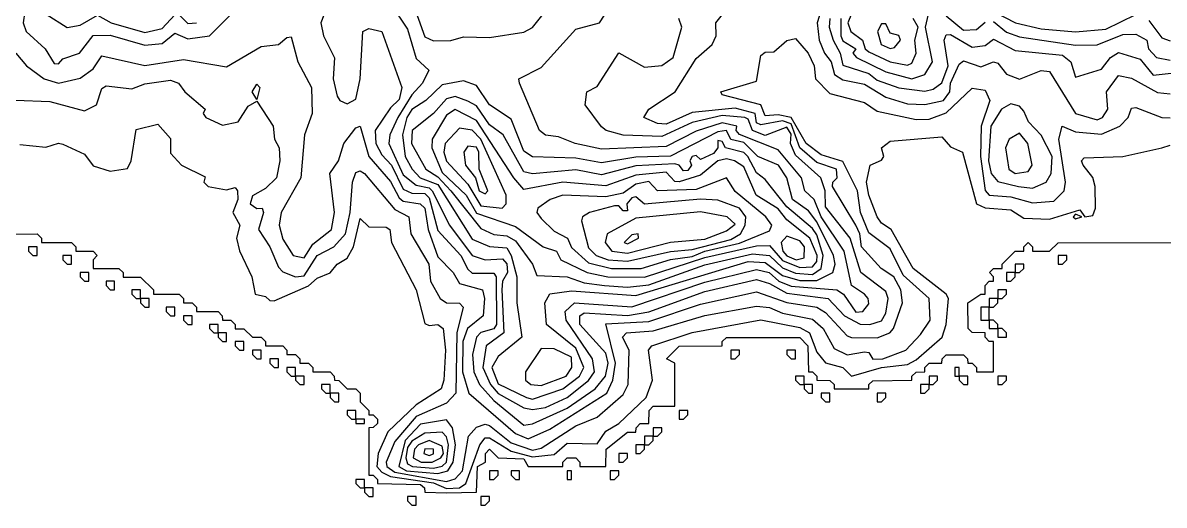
# Model space of a CAD drawing. Header units: metres. Extents: x 310028 to 360472, y 4137098 to 4159193.
# Drawn here: x 338508 to 342481, y 4154588 to 4156268 of the extents above; entities that cross this region are included whole.
import ezdxf

# ---------------------------------------------------------------- set-up
doc = ezdxf.new("R2010")
doc.units = ezdxf.units.M
for name, color, linetype in [('COAST', 5, 'Continuous'), ('CONTOUR', 254, 'Continuous'), ('CONTOUR_INDEX', 33, 'Continuous')]:
    doc.layers.add(name, color=color, linetype=linetype)

msp = doc.modelspace()

# ---------------------------------------------------------------- linework, layer by layer
at = {"layer": 'COAST'}
for points in [[(338452.5, 4155532.1), (338557.5, 4155532.2), (338572.4, 4155517.5), (338572.5, 4155502.5), (338677.5, 4155502.4), (338692.4, 4155487.5), (338692.5, 4155472.5), (338752.5, 4155472), (338767.2, 4155457.5), (338752.4, 4155442.5), (338752.5, 4155412.5), (338842.5, 4155412.1), (338857.3, 4155397.5), (338857.5, 4155382.4), (338917.5, 4155382.1), (338962.4, 4155337.5), (338962.5, 4155322.5), (339052.5, 4155322.1), (339067.2, 4155307.5), (339067.5, 4155292.4), (339097.5, 4155292.4), (339112.4, 4155277.5), (339112.5, 4155262.5), (339187.5, 4155262.1), (339202.3, 4155247.5), (339202.5, 4155232.5), (339232.5, 4155231.9), (339247, 4155217.5), (339247.5, 4155202.4), (339277.5, 4155202.2), (339307.5, 4155172.4), (339337.5, 4155172.3), (339352.3, 4155157.5), (339352.5, 4155142.5), (339412.5, 4155142.2), (339427.3, 4155127.5), (339427.5, 4155112.4), (339457.5, 4155112.4), (339472.3, 4155097.5), (339472.5, 4155082.5), (339502.5, 4155082.1), (339517.3, 4155067.5), (339517.5, 4155052.5), (339577.5, 4155052.4), (339592.3, 4155037.5), (339592.5, 4155022.5), (339607.5, 4155022.3), (339637.5, 4154992.4), (339667.5, 4154992.4), (339682.3, 4154977.5), (339682.4, 4154947.5), (339712.2, 4154917.5), (339712.4, 4154902.5), (339727.5, 4154902.2), (339742.4, 4154887.5), (339742.4, 4154872.5), (339727.5, 4154857.6), (339712.5, 4154857.5), (339712.4, 4154692.5), (339727.5, 4154691.8), (339742.3, 4154677.5), (339742.5, 4154662.5), (339892.5, 4154659.1), (339906.4, 4154647.5), (339907.5, 4154632.3), (339982.5, 4154630.2), (340087.6, 4154632.5), (340090.5, 4154722.5), (340118.1, 4154737.5), (340118.7, 4154767.5), (340132.5, 4154782.1), (340162.5, 4154752.1), (340252.5, 4154749.3), (340267.5, 4154722.1), (340387.5, 4154722.5), (340387.8, 4154737.5), (340402.5, 4154752.4), (340432.5, 4154752), (340447.2, 4154737.5), (340447.5, 4154722.4), (340537.5, 4154722.5), (340538.9, 4154782.5), (340612.5, 4154841.6), (340642.5, 4154842.4), (340642.9, 4154857.5), (340657.5, 4154871.8), (340687.5, 4154872.5), (340688.2, 4154917.5), (340702.5, 4154932.2), (340777.5, 4154932.5), (340777.8, 4155082.5), (340748.3, 4155097.5), (340792.5, 4155141.4), (340942.5, 4155142.5), (340942.7, 4155157.5), (340957.5, 4155171.3), (341212.5, 4155171.1), (341240.4, 4155142.5), (341242.5, 4155052.5), (341257.5, 4155052.4), (341272.4, 4155037.5), (341272.5, 4155022.5), (341317.5, 4155022.2), (341332.1, 4155007.5), (341332.5, 4154992.4), (341452.5, 4154992.5), (341452.7, 4155007.5), (341467.5, 4155021), (341602.5, 4155022.5), (341602.7, 4155037.5), (341617.5, 4155051.3), (341647.5, 4155052.5), (341647.8, 4155067.5), (341662.5, 4155082.1), (341707.5, 4155082.4), (341707.8, 4155097.5), (341722.5, 4155111.4), (341782.5, 4155111.6), (341796.8, 4155097.5), (341797.5, 4155082.4), (341812.5, 4155082), (341827.3, 4155067.5), (341827.5, 4155052.5), (341887.5, 4155052.5), (341887.6, 4155157.5), (341872.5, 4155157.9), (341857.7, 4155172.5), (341857.5, 4155187.5), (341812.5, 4155188.5), (341798.5, 4155202.5), (341798.1, 4155292.5), (341842.5, 4155322.4), (341857.5, 4155322.5), (341857.7, 4155352.5), (341872.5, 4155367.4), (341887.5, 4155367.5), (341887.5, 4155382.5), (341872.6, 4155397.5), (341887.5, 4155412.3), (341917.5, 4155412.5), (341917.6, 4155427.5), (341947.6, 4155457.5), (341962.5, 4155472.3), (341992.5, 4155472.4), (341993.1, 4155487.5), (342007.5, 4155502.1), (342022.4, 4155487.5), (342022.5, 4155472.5), (342052.5, 4155472.1), (342082.5, 4155472.3), (342112.5, 4155501.8), (342517.5, 4155502.4)], [(338527.5, 4155472.5), (338542.5, 4155457.5), (338557.5, 4155457.5), (338557.5, 4155487.5), (338527.5, 4155487.5), (338527.5, 4155472.5)], [(338647.5, 4155442.5), (338662.5, 4155427.5), (338677.5, 4155427.5), (338677.5, 4155457.5), (338647.5, 4155457.5), (338647.5, 4155442.5)], [(342112.5, 4155442.5), (342112.5, 4155427.5), (342127.5, 4155427.5), (342142.5, 4155442.5), (342142.5, 4155457.5), (342112.5, 4155457.5), (342112.5, 4155442.5)], [(338707.5, 4155382.5), (338722.5, 4155367.5), (338737.5, 4155367.5), (338737.5, 4155397.5), (338707.5, 4155397.5), (338707.5, 4155382.5)], [(341932.5, 4155382.5), (341932.5, 4155367.5), (341947.5, 4155367.5), (341962.5, 4155382.5), (341962.5, 4155397.5), (341932.5, 4155397.5), (341932.5, 4155382.5)], [(341962.5, 4155412.5), (341962.5, 4155397.5), (341977.5, 4155397.5), (341992.5, 4155412.5), (341992.5, 4155427.5), (341962.5, 4155427.5), (341962.5, 4155412.5)], [(338797.5, 4155352.5), (338812.5, 4155337.5), (338827.5, 4155337.5), (338827.5, 4155367.5), (338797.5, 4155367.5), (338797.5, 4155352.5)], [(338887.5, 4155322.5), (338902.5, 4155307.5), (338917.5, 4155307.5), (338917.5, 4155337.5), (338887.5, 4155337.5), (338887.5, 4155322.5)], [(341902.5, 4155322.5), (341902.5, 4155307.5), (341917.5, 4155307.5), (341932.5, 4155322.5), (341932.5, 4155337.5), (341902.5, 4155337.5), (341902.5, 4155322.5)], [(338917.5, 4155292.5), (338932.5, 4155277.5), (338947.5, 4155277.5), (338947.5, 4155307.5), (338917.5, 4155307.5), (338917.5, 4155292.5)], [(339007.5, 4155262.5), (339022.5, 4155247.5), (339037.5, 4155247.5), (339037.5, 4155277.5), (339007.5, 4155277.5), (339007.5, 4155262.5)], [(341842.5, 4155232.5), (341872.5, 4155232.5), (341872.5, 4155277.5), (341842.5, 4155277.5), (341842.5, 4155232.5)], [(341872.5, 4155292.5), (341872.5, 4155277.5), (341887.5, 4155277.5), (341902.5, 4155292.5), (341902.5, 4155307.5), (341872.5, 4155307.5), (341872.5, 4155292.5)], [(339067.5, 4155232.5), (339082.5, 4155217.5), (339097.5, 4155217.5), (339097.5, 4155247.5), (339067.5, 4155247.5), (339067.5, 4155232.5)], [(339157.5, 4155202.5), (339172.5, 4155187.5), (339187.5, 4155187.5), (339187.5, 4155217.5), (339157.5, 4155217.5), (339157.5, 4155202.5)], [(341872.5, 4155202.5), (341902.5, 4155202.5), (341902.5, 4155217.5), (341887.5, 4155232.5), (341872.5, 4155232.5), (341872.5, 4155202.5)], [(341902.5, 4155172.5), (341932.5, 4155172.5), (341932.5, 4155187.5), (341917.5, 4155202.5), (341902.5, 4155202.5), (341902.5, 4155172.5)], [(339187.5, 4155172.5), (339202.5, 4155157.5), (339217.5, 4155157.5), (339217.5, 4155187.5), (339187.5, 4155187.5), (339187.5, 4155172.5)], [(339247.5, 4155142.5), (339262.5, 4155127.5), (339277.5, 4155127.5), (339277.5, 4155157.5), (339247.5, 4155157.5), (339247.5, 4155142.5)], [(339307.5, 4155112.5), (339322.5, 4155097.5), (339337.5, 4155097.5), (339337.5, 4155127.5), (339307.5, 4155127.5), (339307.5, 4155112.5)], [(340972.5, 4155112.5), (340972.5, 4155097.5), (340987.5, 4155097.5), (341002.5, 4155112.5), (341002.5, 4155127.5), (340972.5, 4155127.5), (340972.5, 4155112.5)], [(341167.5, 4155112.5), (341182.5, 4155097.5), (341197.5, 4155097.5), (341197.5, 4155127.5), (341167.5, 4155127.5), (341167.5, 4155112.5)], [(339367.5, 4155082.5), (339382.5, 4155067.5), (339397.5, 4155067.5), (339397.5, 4155097.5), (339367.5, 4155097.5), (339367.5, 4155082.5)], [(339427.5, 4155052.5), (339442.5, 4155037.5), (339457.5, 4155037.5), (339457.5, 4155067.5), (339427.5, 4155067.5), (339427.5, 4155052.5)], [(339457.5, 4155022.5), (339472.5, 4155007.5), (339487.5, 4155007.5), (339487.5, 4155037.5), (339457.5, 4155037.5), (339457.5, 4155022.5)], [(341197.5, 4155022.5), (341212.5, 4155007.5), (341227.5, 4155007.5), (341227.5, 4155037.5), (341197.5, 4155037.5), (341197.5, 4155022.5)], [(341662.5, 4155022.5), (341662.5, 4155007.5), (341677.5, 4155007.5), (341692.5, 4155022.5), (341692.5, 4155037.5), (341662.5, 4155037.5), (341662.5, 4155022.5)], [(341752.5, 4155052.5), (341752.5, 4155037.5), (341767.5, 4155037.5), (341767.5, 4155067.5), (341752.5, 4155067.5), (341752.5, 4155052.5)], [(341767.5, 4155022.5), (341782.5, 4155007.5), (341797.5, 4155007.5), (341797.5, 4155037.5), (341767.5, 4155037.5), (341767.5, 4155022.5)], [(341902.5, 4155022.5), (341902.5, 4155007.5), (341917.5, 4155007.5), (341932.5, 4155022.5), (341932.5, 4155037.5), (341902.5, 4155037.5), (341902.5, 4155022.5)], [(339547.5, 4154992.5), (339562.5, 4154977.5), (339577.5, 4154977.5), (339577.5, 4155007.5), (339547.5, 4155007.5), (339547.5, 4154992.5)], [(341227.5, 4154992.5), (341242.5, 4154977.5), (341257.5, 4154977.5), (341257.5, 4155007.5), (341227.5, 4155007.5), (341227.5, 4154992.5)], [(341632.5, 4154992.5), (341632.5, 4154977.5), (341647.5, 4154977.5), (341662.5, 4154992.5), (341662.5, 4155007.5), (341632.5, 4155007.5), (341632.5, 4154992.5)], [(339577.5, 4154962.5), (339592.5, 4154947.5), (339607.5, 4154947.5), (339607.5, 4154977.5), (339577.5, 4154977.5), (339577.5, 4154962.5)], [(341287.5, 4154962.5), (341302.5, 4154947.5), (341317.5, 4154947.5), (341317.5, 4154977.5), (341287.5, 4154977.5), (341287.5, 4154962.5)], [(341482.5, 4154962.5), (341482.5, 4154947.5), (341497.5, 4154947.5), (341512.5, 4154962.5), (341512.5, 4154977.5), (341482.5, 4154977.5), (341482.5, 4154962.5)], [(339637.5, 4154902.5), (339652.5, 4154887.5), (339667.5, 4154887.5), (339667.5, 4154917.5), (339637.5, 4154917.5), (339637.5, 4154902.5)], [(340792.5, 4154902.5), (340792.5, 4154887.5), (340807.5, 4154887.5), (340822.5, 4154902.5), (340822.5, 4154917.5), (340792.5, 4154917.5), (340792.5, 4154902.5)], [(339667.5, 4154872.5), (339697.5, 4154872.5), (339697.5, 4154887.5), (339667.5, 4154887.5), (339667.5, 4154872.5)], [(340702.5, 4154842.5), (340702.5, 4154827.5), (340717.5, 4154827.5), (340732.5, 4154842.5), (340732.5, 4154857.5), (340702.5, 4154857.5), (340702.5, 4154842.5)], [(340672.5, 4154812.5), (340672.5, 4154797.5), (340687.5, 4154797.5), (340702.5, 4154812.5), (340702.5, 4154827.5), (340672.5, 4154827.5), (340672.5, 4154812.5)], [(340582.5, 4154752.5), (340582.5, 4154737.5), (340597.5, 4154737.5), (340612.5, 4154752.5), (340612.5, 4154767.5), (340582.5, 4154767.5), (340582.5, 4154752.5)], [(340642.5, 4154782.5), (340642.5, 4154767.5), (340657.5, 4154767.5), (340672.5, 4154782.5), (340672.5, 4154797.5), (340642.5, 4154797.5), (340642.5, 4154782.5)], [(340132.5, 4154692.5), (340132.5, 4154677.5), (340147.5, 4154677.5), (340162.5, 4154692.5), (340162.5, 4154707.5), (340132.5, 4154707.5), (340132.5, 4154692.5)], [(340207.5, 4154692.5), (340222.5, 4154677.5), (340237.5, 4154677.5), (340237.5, 4154707.5), (340207.5, 4154707.5), (340207.5, 4154692.5)], [(340402.5, 4154692.5), (340402.5, 4154677.5), (340417.5, 4154677.5), (340417.5, 4154707.5), (340402.5, 4154707.5), (340402.5, 4154692.5)], [(340552.5, 4154692.5), (340552.5, 4154677.5), (340567.5, 4154677.5), (340582.5, 4154692.5), (340582.5, 4154707.5), (340552.5, 4154707.5), (340552.5, 4154692.5)], [(339667.5, 4154662.5), (339682.5, 4154647.5), (339697.5, 4154647.5), (339697.5, 4154677.5), (339667.5, 4154677.5), (339667.5, 4154662.5)], [(339697.5, 4154632.5), (339712.5, 4154617.5), (339727.5, 4154617.5), (339727.5, 4154647.5), (339697.5, 4154647.5), (339697.5, 4154632.5)], [(339847.5, 4154602.5), (339862.5, 4154587.5), (339877.5, 4154587.5), (339877.5, 4154617.5), (339847.5, 4154617.5), (339847.5, 4154602.5)], [(340102.5, 4154602.5), (340102.5, 4154587.5), (340117.5, 4154587.5), (340132.5, 4154602.5), (340132.5, 4154617.5), (340102.5, 4154617.5), (340102.5, 4154602.5)]]:
    msp.add_lwpolyline(points, dxfattribs=at)
at = {"layer": 'CONTOUR'}
for points, elevation in [([(338526.2, 4156387.5), (338509.2, 4156267.5), (338519.2, 4156237.5), (338586.2, 4156177.5), (338617.5, 4156126.3), (338632.5, 4156125.1), (338647.5, 4156142.3), (338704.7, 4156162.5), (338752.5, 4156223.2), (338812.5, 4156225.3), (338932.5, 4156189.9), (338992.5, 4156195.8), (339037.5, 4156231.8), (339082.5, 4156212), (339157.5, 4156223), (339232.5, 4156297)], 40), ([(339847.5, 4156388), (339907.5, 4156218.8), (339937.5, 4156205.5), (339997.5, 4156206.3), (340042.5, 4156219.4), (340132.5, 4156216.9), (340252.5, 4156235.1), (340282.5, 4156251.8), (340357.5, 4156345.4)], 60), ([(338483.8, 4156162.5), (338520.7, 4156117.5), (338582.3, 4156072.5), (338632.5, 4156057.4), (338707.5, 4156074.7), (338752.5, 4156107.5), (338782.5, 4156153.2), (338932.5, 4156118.9), (339067.5, 4156139.5), (339217.5, 4156114.3), (339337.5, 4156185.7), (339397.5, 4156192), (339427.5, 4156217.2), (339442.5, 4156218.6), (339465.8, 4156132.5), (339512.8, 4156042.5), (339515.5, 4155952.5), (339488.9, 4155877.5), (339475.8, 4155727.5), (339407.8, 4155607.5), (339400.2, 4155562.5), (339412.5, 4155513.7), (339448.7, 4155457.5), (339487.5, 4155448.7), (339517.5, 4155496.5), (339582.1, 4155547.5), (339593.2, 4155607.5), (339577.2, 4155742.5), (339606.4, 4155787.5), (339625.6, 4155847.5), (339667.5, 4155901.8), (339682.5, 4155907.6), (339712.6, 4155802.5), (339787.5, 4155715), (339817.5, 4155657.9), (339832.5, 4155646.2), (339890.8, 4155637.5), (339907.2, 4155622.5), (339918.5, 4155547.5), (339952.5, 4155452.1), (340006.3, 4155397.5), (340027.5, 4155359.6), (340107.8, 4155337.5), (340115, 4155307.5), (340109.9, 4155247.5), (340055.8, 4155202.5), (340039.8, 4155157.5), (340038.2, 4155052.5), (340060.9, 4154977.5), (340222.5, 4154836.8), (340267.5, 4154818.4), (340342.5, 4154852), (340541.4, 4154977.5), (340562.3, 4155022.5), (340570.8, 4155082.5), (340537.5, 4155218.7), (340687.5, 4155227.3), (340867.5, 4155288.1), (341062.5, 4155331.1), (341167.5, 4155293), (341272.5, 4155276.9), (341302.5, 4155259), (341377.5, 4155176.9), (341392.5, 4155171.2), (341482.5, 4155171), (341525.6, 4155187.5), (341538.8, 4155202.5), (341570.6, 4155292.5), (341564.6, 4155337.5), (341539.6, 4155382.5), (341495.8, 4155412.5), (341427.7, 4155487.5), (341421.9, 4155532.5), (341407.5, 4155562.5), (341326.4, 4155697.5), (341327.7, 4155712.5), (341343.1, 4155727.5), (341340.3, 4155757.5), (341272.5, 4155781.2), (341212.5, 4155832.1), (341182.5, 4155915.4), (341152.5, 4155926.1), (341077.5, 4155912.4), (341062.5, 4155919.2), (341057.7, 4155952.5), (340987.5, 4155970.9), (340837.5, 4155955.1), (340747.5, 4155914.5), (340717.5, 4155916.6), (340669.7, 4155937.5), (340686.9, 4155967.5), (340779.4, 4156027.5), (340852.5, 4156143.6), (340908, 4156192.5), (340921.2, 4156222.5), (340920.5, 4156267.5), (340957.5, 4156314.4)], 30), ([(339568.2, 4156327.5), (339545.2, 4156267.5), (339555, 4156222.5), (339592.5, 4156145.4), (339588.4, 4156072.5), (339601.9, 4156012.5), (339611.6, 4155997.5), (339637.5, 4155986), (339667.5, 4156002.4), (339682.7, 4156072.5), (339691.5, 4156237.5), (339712.5, 4156248.2), (339757.5, 4156237.8), (339826.9, 4156042.5), (339817.5, 4156000.5), (339787.5, 4155972.1), (339734.6, 4155892.5), (339736.3, 4155847.5), (339757.5, 4155807.7), (339791, 4155772.5), (339832.5, 4155688.7), (339862.5, 4155674.7), (339907.5, 4155672.8), (339922.5, 4155658.6), (339952.5, 4155544.6), (340033, 4155457.5), (340057.5, 4155409.2), (340072.5, 4155396.3), (340147.5, 4155395.3), (340155.2, 4155382.5), (340156.5, 4155217.5), (340147.5, 4155202.2), (340102.5, 4155189.5), (340086.8, 4155172.5), (340073.9, 4155112.5), (340078.5, 4155052.5), (340097.3, 4155007.5), (340147.5, 4154952.3), (340252.5, 4154866.1), (340282.5, 4154870.9), (340402.5, 4154925.1), (340500.3, 4154992.5), (340536.2, 4155037.5), (340546.1, 4155082.5), (340537.5, 4155117.4), (340446.7, 4155217.5), (340447.5, 4155246.6), (340462.5, 4155257.6), (340612.5, 4155248.4), (340687.5, 4155261.6), (340882.5, 4155331.6), (341062.5, 4155373.7), (341107.5, 4155360.3), (341167.5, 4155326), (341311.5, 4155307.5), (341368.6, 4155247.5), (341422.5, 4155218.5), (341456, 4155217.5), (341497.5, 4155229.9), (341512.5, 4155256.4), (341520, 4155307.5), (341512.5, 4155332.4), (341425.5, 4155397.5), (341388.1, 4155517.5), (341302.5, 4155626.7), (341300.5, 4155682.5), (341285.8, 4155727.5), (341197.5, 4155807), (341180.4, 4155847.5), (341182.5, 4155879.5), (341167.5, 4155904), (341092.5, 4155874.8), (341047.5, 4155892.4), (341032.5, 4155932.2), (341021.7, 4155937.5), (340942.5, 4155945.4), (340837.5, 4155920.7), (340732.5, 4155871.7), (340597.5, 4155876.4), (340538.3, 4155892.5), (340522.5, 4155905.2), (340466.1, 4155982.5), (340471.1, 4156027.5), (340507.5, 4156046.4), (340582.5, 4156162.9), (340672.5, 4156113.5), (340732.5, 4156118.7), (340772.1, 4156147.5), (340802.6, 4156252.5), (340791.7, 4156282.5)], 40), ([(341286.6, 4156312.5), (341273.1, 4156267.5), (341280.5, 4156207.5), (341298.3, 4156162.5), (341321.8, 4156132.5), (341333.2, 4156087.5), (341362.5, 4156069.2), (341437.5, 4156053.6), (341512.5, 4156009), (341587.5, 4155986.2), (341647.5, 4155983.6), (341712.9, 4155997.5), (341734.8, 4156027.5), (341737.6, 4156057.5), (341767.5, 4156123.7), (341782.5, 4156135.2), (341842.5, 4156114.1), (341887.5, 4156132.2), (341902.5, 4156127.7), (341932.5, 4156089.2), (341977.5, 4156071.4), (342052.5, 4156101.2), (342082.5, 4156097.7), (342172.1, 4155952.5), (342247.5, 4155929.7), (342266.9, 4155937.5), (342285.2, 4155967.5), (342280.2, 4156027.5), (342322.5, 4156084.7), (342367.5, 4156074.8), (342457.5, 4156024.8), (342502.5, 4156020.5)], 30), ([(341317.3, 4156282.5), (341315.3, 4156252.5), (341328.3, 4156207.5), (341352.7, 4156162.5), (341362.5, 4156120.5), (341452.5, 4156090.9), (341482.5, 4156067.9), (341557.5, 4156041.7), (341647.5, 4156029.7), (341677.5, 4156037.1), (341707.5, 4156058.4), (341728.7, 4156117.5), (341715, 4156207.5), (341722.5, 4156226.3), (341737.5, 4156226.6), (341812.5, 4156183.3), (341857.5, 4156188.6), (341887.5, 4156211.2), (341962.5, 4156171), (342127.5, 4156155.1), (342155.7, 4156132.5), (342172.5, 4156078.6), (342262.5, 4156106.1), (342294.6, 4156147.5), (342322.5, 4156165), (342397.5, 4156141.3), (342442.5, 4156085.1), (342547.5, 4156096.8)], 40), ([(341392.5, 4156299.3), (341380.3, 4156267.5), (341389.8, 4156237.5), (341431.2, 4156207.5), (341439.8, 4156177.5), (341452.5, 4156166.7), (341527.5, 4156131.9), (341587.5, 4156120.1), (341602.5, 4156126.8), (341617.9, 4156162.5), (341613.5, 4156207.5), (341624.7, 4156252.5), (341607.3, 4156282.5)], 60), ([(341887.5, 4156306.7), (341963.4, 4156267.5), (342052.5, 4156246.4), (342172.5, 4156236), (342277.5, 4156245.2), (342382.5, 4156297.2)], 60), ([(342427.5, 4156275.6), (342472.5, 4156215.3), (342502.5, 4156204.8)], 60), ([(341495.8, 4156192.5), (341527.5, 4156178.2), (341542.5, 4156181.8), (341563.6, 4156207.5), (341557.5, 4156223.7), (341527.5, 4156232), (341512.5, 4156264.5), (341497.5, 4156264.4), (341482.8, 4156237.5), (341495.8, 4156192.5)], 70), ([(338482.5, 4155997.9), (338602.5, 4155993.5), (338722.5, 4155961.5), (338764.3, 4155982.5), (338782.5, 4156039.4), (338797.5, 4156048.1), (338887.5, 4156038.2), (338932.5, 4156055.8), (339022.5, 4156067.6), (339049.5, 4156057.5), (339071.5, 4156027.5), (339142.8, 4155967.5), (339135.6, 4155952.5), (339144.5, 4155937.5), (339202.5, 4155911.2), (339257.2, 4155922.5), (339292.5, 4155977.7), (339322.5, 4155995.5), (339379, 4155907.5), (339383.8, 4155862.5), (339400.4, 4155832.5), (339402.8, 4155787.5), (339390.9, 4155727.5), (339352.5, 4155691.1), (339307.5, 4155665.6), (339299.7, 4155637.5), (339322.5, 4155620.8), (339341, 4155622.5), (339346.3, 4155607.5), (339328.8, 4155547.5), (339367.5, 4155488), (339397.5, 4155416.4), (339412.5, 4155400.9), (339457.5, 4155383.2), (339487.5, 4155386.2), (339532.5, 4155457.6), (339590.9, 4155487.5), (339630.8, 4155532.5), (339647.3, 4155607.5), (339655.4, 4155712.5), (339667.5, 4155746.7), (339682.5, 4155752), (339697.5, 4155742.5), (339802.5, 4155617.2), (339851.6, 4155592.5), (339859.2, 4155532.5), (339921.6, 4155427.5), (339926.8, 4155367.5), (339960.6, 4155307.5), (339982.5, 4155292.5), (340027.5, 4155291.6), (340041, 4155277.5), (340018.6, 4155187.5), (340015.8, 4154977.5), (339982.5, 4154942.8), (339877.5, 4154896.8), (339802.5, 4154809), (339773.3, 4154737.5), (339774.9, 4154722.5), (339802.5, 4154702.7), (339982.5, 4154670.6), (340012.5, 4154679.1), (340038.8, 4154707.5), (340059.8, 4154827.5), (340087.5, 4154859.6), (340117.5, 4154869.8), (340132.5, 4154865.5), (340207.5, 4154804.9), (340282.5, 4154778.9), (340312.5, 4154785.6), (340432.5, 4154864.1), (340507.5, 4154893.6), (340597.5, 4154973.1), (340615.8, 4155007.5), (340618.2, 4155127.5), (340595, 4155172.5), (340609.2, 4155187.5), (340702.5, 4155195.4), (340882.5, 4155248.1), (341062.5, 4155280.5), (341107.5, 4155276.4), (341152.5, 4155256.8), (341257.5, 4155235), (341294, 4155202.5), (341332.5, 4155133.2), (341377.5, 4155111.2), (341437.5, 4155121.2), (341452.5, 4155118.9), (341467.5, 4155096.4), (341501.8, 4155097.5), (341581.6, 4155127.5), (341632.5, 4155181.9), (341666.5, 4155232.5), (341662.6, 4155307.5), (341572.5, 4155388.5), (341527.5, 4155480.6), (341452.5, 4155535.9), (341423.8, 4155607.5), (341414.1, 4155682.5), (341362.5, 4155784.9), (341287.5, 4155807.4), (341235.1, 4155847.5), (341182.5, 4155937.5), (341137.5, 4155947.3), (341092.5, 4155944.1), (341077.5, 4155982.3), (340942.5, 4156017.3), (340937.5, 4156027.5), (341062.5, 4156064.6), (341077.5, 4156153.8), (341092.5, 4156165.5), (341122.5, 4156167), (341167.5, 4156206.6), (341197.5, 4156212.7), (341241.6, 4156162.5), (341262.6, 4156117.5), (341267, 4156072.5), (341317.5, 4156022), (341437.5, 4155990), (341482.5, 4155960.5), (341617.5, 4155931.1), (341662.5, 4155931.9), (341722.5, 4155954.3), (341812.5, 4156040.7), (341857.5, 4156033.5), (341874.7, 4155997.5), (341844, 4155907.5), (341841.7, 4155802.5), (341857.5, 4155684.2), (341872.5, 4155667), (341947.5, 4155661.3), (342022.5, 4155640.3), (342097.5, 4155646.4), (342133.6, 4155682.5), (342138.1, 4155712.5), (342114, 4155862.5), (342126.1, 4155907.5), (342172.5, 4155887.9), (342262.5, 4155879.5), (342326.6, 4155907.5), (342356.2, 4155937.5), (342367.5, 4155970.8), (342382.5, 4155972.6), (342472.5, 4155938.5), (342502.5, 4155936.3)], 20), ([(339322.5, 4156000.4), (339306.7, 4156027.5), (339322.5, 4156054), (339333, 4156042.5), (339322.5, 4156000.4)], 20), ([(340260.8, 4154962.5), (340282.5, 4154957.4), (340387.5, 4154992.5), (340445.6, 4155037.5), (340460.8, 4155067.5), (340432.5, 4155134), (340331.1, 4155217.5), (340324.7, 4155292.5), (340342.5, 4155323.9), (340417.5, 4155334.3), (340642.5, 4155317.4), (341032.5, 4155436.2), (341092.5, 4155433.1), (341152.5, 4155387.9), (341212.5, 4155369.7), (341272.5, 4155370.2), (341328, 4155397.5), (341335.4, 4155427.5), (341330.2, 4155457.5), (341272.5, 4155575.1), (341242.5, 4155613), (341186.8, 4155652.5), (341167.9, 4155727.5), (341138.3, 4155772.5), (341067, 4155802.5), (341017.5, 4155850.4), (340972.5, 4155861.1), (340957.5, 4155893.2), (340927.5, 4155887.9), (340762.5, 4155803.9), (340642.5, 4155799.5), (340522.5, 4155779.9), (340432.5, 4155795.9), (340282.5, 4155801), (340252.5, 4155820.8), (340207.5, 4155932.2), (340132.5, 4155982), (340087.5, 4156049.6), (340042.5, 4156065.7), (339967.5, 4156051.8), (339911.1, 4155997.5), (339862.5, 4155965.4), (339844.4, 4155937.5), (339829.7, 4155877.5), (339839.2, 4155802.5), (339863.2, 4155757.5), (339891.2, 4155727.5), (339952.5, 4155704.5), (340072.5, 4155513.9), (340132.5, 4155488.4), (340192.5, 4155483.8), (340208.5, 4155457.5), (340228.1, 4155382.5), (340227.5, 4155292.5), (340245.6, 4155172.5), (340162.5, 4155105.3), (340140.3, 4155067.5), (340162.5, 4155010.8), (340260.8, 4154962.5)], 60), ([(340532.6, 4155352.5), (340612.5, 4155347.4), (340687.5, 4155355.4), (340882.5, 4155425), (341047.5, 4155462.7), (341107.5, 4155457.1), (341152.5, 4155414.5), (341197.5, 4155395.9), (341257.5, 4155391.5), (341287.2, 4155412.5), (341294, 4155457.5), (341272.5, 4155529.6), (341257.5, 4155551.5), (341167.5, 4155626.8), (341092.5, 4155721.5), (341062.5, 4155745.2), (341032, 4155802.5), (341017.5, 4155815.8), (340954.4, 4155832.5), (340942.5, 4155854), (340927.5, 4155858.4), (340926.9, 4155832.5), (340912.5, 4155812.8), (340867.5, 4155791.6), (340852.5, 4155805.9), (340837.5, 4155802.3), (340830.2, 4155787.5), (340835.7, 4155772.5), (340822.5, 4155753.8), (340807.5, 4155752.8), (340793.3, 4155772.5), (340777.5, 4155776.2), (340642.5, 4155769.2), (340522.5, 4155738.5), (340432.5, 4155756.1), (340282.5, 4155742.1), (340252.5, 4155748.2), (340180.5, 4155877.5), (340132.5, 4155912.7), (340087.5, 4155979), (340057.5, 4155994.7), (340012.5, 4156010.6), (339982.5, 4156003), (339937.5, 4155952.3), (339863, 4155892.5), (339861.4, 4155847.5), (339911.4, 4155757.5), (339952.5, 4155731.3), (339997.9, 4155682.5), (340102.5, 4155551.3), (340147.5, 4155530), (340192.5, 4155526.2), (340222.5, 4155508.8), (340282.7, 4155427.5), (340297.5, 4155388.1), (340402.5, 4155382.6), (340462.5, 4155362.3), (340532.6, 4155352.5)], 70), ([(340545, 4155382.5), (340672.5, 4155382), (340882.5, 4155450.4), (341062.5, 4155490.9), (341107.5, 4155491.8), (341152.5, 4155440), (341212.5, 4155415.4), (341257.5, 4155417.5), (341272.5, 4155436.5), (341273.7, 4155457.5), (341247.5, 4155517.5), (341167.5, 4155581), (341137.5, 4155619.7), (341060.6, 4155667.5), (341017.5, 4155766.3), (340985.5, 4155787.5), (340957.5, 4155793.8), (340927.5, 4155787.5), (340867.5, 4155737), (340792.5, 4155714), (340777.5, 4155715.4), (340747.5, 4155747.9), (340642.5, 4155737.7), (340537.5, 4155700.2), (340387.5, 4155712.3), (340252.5, 4155686.9), (340216.8, 4155727.5), (340087.5, 4155927.1), (340012.5, 4155965.5), (339982.5, 4155946.6), (339932.7, 4155862.5), (339931.5, 4155832.5), (339967.5, 4155746.9), (340050.8, 4155667.5), (340087.5, 4155604.4), (340222.5, 4155557.8), (340319.4, 4155487.5), (340366, 4155472.5), (340381, 4155442.5), (340472.2, 4155397.5), (340545, 4155382.5)], 80), ([(341974.4, 4155697.5), (342022.5, 4155691.9), (342070.5, 4155712.5), (342088, 4155742.5), (342090.9, 4155802.5), (342052.5, 4155876.8), (342009.2, 4155922.5), (341992.5, 4155960.4), (341977.5, 4155977.6), (341947.5, 4155985.7), (341915.2, 4155967.5), (341878.1, 4155907.5), (341869.5, 4155787.5), (341879.4, 4155742.5), (341902.5, 4155714.9), (341974.4, 4155697.5)], 30), ([(338497.5, 4155844), (338587.5, 4155834.7), (338632.5, 4155849.1), (338647.5, 4155845.2), (338722.5, 4155809.8), (338752.5, 4155769.3), (338812.5, 4155751.6), (338872.5, 4155760.1), (338885.3, 4155787.5), (338902.5, 4155896.8), (338977.5, 4155914.5), (339022.5, 4155864.9), (339022.5, 4155813.9), (339060.1, 4155772.5), (339142.5, 4155730.8), (339138.5, 4155712.5), (339152.8, 4155697.5), (339217.5, 4155686.2), (339247.5, 4155694.2), (339255.8, 4155682.5), (339256.8, 4155652.5), (339238.6, 4155607.5), (339263.8, 4155562.5), (339251.8, 4155517.5), (339262.5, 4155473.8), (339304.7, 4155382.5), (339316.6, 4155322.5), (339352.5, 4155314.3), (339367.5, 4155300.7), (339382.5, 4155299.2), (339502.5, 4155351.8), (339532.5, 4155378.4), (339577.5, 4155397), (339602.5, 4155427.5), (339637.5, 4155447.5), (339659.1, 4155487.5), (339682.5, 4155586), (339712.5, 4155557.7), (339772.5, 4155556.3), (339785.4, 4155547.5), (339791.5, 4155502.5), (339876.8, 4155337.5), (339907.5, 4155220), (339922.5, 4155212.9), (339952.5, 4155216.8), (339971.1, 4155202.5), (339979.6, 4155127.5), (339974, 4155022.5), (339964.1, 4154992.5), (339877.5, 4154936.6), (339778.8, 4154842.5), (339744.5, 4154767.5), (339740.7, 4154722.5), (339757.5, 4154702.1), (339787.5, 4154687.4), (339937.5, 4154665.1), (339982.5, 4154645.7), (340027.5, 4154647.7), (340050.7, 4154662.5), (340098.8, 4154797.5), (340117.5, 4154821.6), (340132.5, 4154821.7), (340207.5, 4154775.2), (340282.5, 4154756), (340357.5, 4154764), (340402.5, 4154803.7), (340507.5, 4154801.5), (340537.5, 4154845.1), (340583.2, 4154872.5), (340677.5, 4154962.5), (340699.4, 4155022.5), (340686.3, 4155127.5), (340697.6, 4155142.5), (340837.5, 4155188.7), (341077.5, 4155233.5), (341212.5, 4155206.8), (341246.3, 4155187.5), (341272.5, 4155121.1), (341302.5, 4155083.5), (341362.5, 4155066.8), (341392.5, 4155037.3), (341497.5, 4155067), (341587.5, 4155077.5), (341617.5, 4155093.8), (341708.2, 4155172.5), (341722.3, 4155217.5), (341730.4, 4155307.5), (341722.8, 4155322.5), (341607.3, 4155412.5), (341531, 4155547.5), (341497.5, 4155570.3), (341482.5, 4155592.5), (341452.5, 4155667.5), (341444.5, 4155712.5), (341458.1, 4155772.5), (341497.5, 4155789.5), (341505.4, 4155802.5), (341497.6, 4155832.5), (341527.5, 4155855.7), (341707.5, 4155870.5), (341737.5, 4155835.8), (341779.5, 4155817.5), (341827.8, 4155637.5), (341857.5, 4155623.7), (341947.5, 4155616), (341992.5, 4155586.9), (342082.5, 4155583.7), (342187.5, 4155616.6), (342204.9, 4155592.5), (342232.5, 4155597.2), (342242.3, 4155622.5), (342241.4, 4155697.5), (342232.5, 4155728.8), (342198.7, 4155772.5), (342193.6, 4155787.5), (342202.5, 4155797.2), (342337.5, 4155802.2), (342472.5, 4155832.6), (342502.5, 4155842.2)], 10), ([(340176.3, 4155622.5), (340190.2, 4155637.5), (340190.8, 4155667.5), (340102.8, 4155862.5), (340072.5, 4155893.7), (340027.5, 4155900.3), (339978.2, 4155847.5), (339973, 4155817.5), (339982.5, 4155786.4), (340057.5, 4155706), (340102.5, 4155630.6), (340176.3, 4155622.5)], 90), ([(341962.5, 4155742.5), (342007.5, 4155750.3), (342022, 4155772.5), (342006.4, 4155847.5), (341977.5, 4155883.4), (341942.1, 4155862.5), (341928.9, 4155832.5), (341940.8, 4155757.5), (341962.5, 4155742.5)], 40), ([(340556.9, 4155412.5), (340660.2, 4155412.5), (340762.5, 4155443.5), (340837.5, 4155453.4), (340882.5, 4155472.7), (341002.5, 4155500.8), (341107.5, 4155543.8), (341115.8, 4155562.5), (341093.9, 4155592.5), (340987.5, 4155680.5), (340957.5, 4155728.4), (340852.5, 4155687.7), (340717.5, 4155682.3), (340687.5, 4155714.5), (340642.5, 4155706.3), (340597.5, 4155674.8), (340537.5, 4155661.5), (340387.5, 4155667), (340344, 4155652.5), (340300.9, 4155622.5), (340297.1, 4155607.5), (340312.5, 4155586.4), (340357.5, 4155542.6), (340404.6, 4155517.5), (340417.5, 4155485.4), (340477.5, 4155431.6), (340556.9, 4155412.5)], 90), ([(340558.7, 4155472.5), (340612.5, 4155465.2), (340762.5, 4155504.1), (340882.5, 4155514.4), (340957.5, 4155543.1), (340987.5, 4155566), (340959.8, 4155592.5), (340867.5, 4155609.9), (340642.5, 4155587.8), (340542.1, 4155532.5), (340535.5, 4155502.5), (340558.7, 4155472.5)], 110), ([(342164.8, 4155592.5), (342172.5, 4155584.8), (342194.3, 4155592.5), (342172.5, 4155601.3), (342164.8, 4155592.5)], 10), ([(340601.5, 4155502.5), (340612.5, 4155498.4), (340650.9, 4155517.5), (340649.5, 4155532.5), (340627.5, 4155529.7), (340601.5, 4155502.5)], 120), ([(341200.5, 4155442.5), (341227.5, 4155449.2), (341228.7, 4155487.5), (341212.5, 4155508.5), (341167.5, 4155525), (341147.7, 4155502.5), (341153.8, 4155472.5), (341167.5, 4155456.6), (341200.5, 4155442.5)], 90), ([(340276.7, 4155007.5), (340312.5, 4155004.2), (340399.5, 4155037.5), (340419.4, 4155067.5), (340417.5, 4155102.7), (340357.5, 4155132), (340312.5, 4155133.1), (340257.7, 4155052.5), (340257.8, 4155022.5), (340276.7, 4155007.5)], 70), ([(339844, 4154707.5), (339952.5, 4154697.9), (339987.9, 4154707.5), (340005.5, 4154737.5), (340013.6, 4154797.5), (340003.4, 4154857.5), (339982.5, 4154884.6), (339892.5, 4154869.7), (339838.9, 4154812.5), (339817.4, 4154722.5), (339844, 4154707.5)], 30), ([(339864.4, 4154722.5), (339937.5, 4154716.7), (339967.5, 4154723.7), (339982.3, 4154737.5), (339989.6, 4154797.5), (339982.5, 4154825.2), (339967.5, 4154841.5), (339907.5, 4154838.7), (339862.5, 4154810.3), (339847.5, 4154788.7), (339841.2, 4154752.5), (339847.5, 4154732.1), (339864.4, 4154722.5)], 40), ([(339903.9, 4154767.5), (339922.5, 4154761), (339937.5, 4154766.7), (339937.8, 4154782.5), (339907.5, 4154783.3), (339903.9, 4154767.5)], 60)]:
    msp.add_lwpolyline(points, dxfattribs=dict(at, elevation=elevation))
at = {"layer": 'CONTOUR_INDEX'}
for points, elevation in [([(339787.5, 4156334.1), (339847.5, 4156246), (339877.5, 4156143.7), (339921.5, 4156102.5), (339899.7, 4156057.5), (339862.5, 4156016.7), (339813.4, 4155937.5), (339785.4, 4155877.5), (339782.4, 4155847.5), (339832.5, 4155738), (339877.5, 4155702), (339922.5, 4155693), (339932.5, 4155682.5), (339993, 4155562.5), (340072.5, 4155457), (340117.5, 4155441.9), (340177.5, 4155445.5), (340192.5, 4155428.2), (340195.1, 4155397.5), (340178.2, 4155367.5), (340175.6, 4155337.5), (340182.4, 4155187.5), (340121.3, 4155142.5), (340109.5, 4155067.5), (340136.1, 4155007.5), (340162.5, 4154976.8), (340252.5, 4154927.1), (340282.5, 4154921.4), (340327.5, 4154928), (340402.5, 4154962.5), (340477.5, 4155022), (340497.6, 4155052.5), (340490.8, 4155097.5), (340399.4, 4155232.5), (340396.2, 4155262.5), (340428.5, 4155292.5), (340627.5, 4155278.6), (340882.5, 4155364.2), (341062.5, 4155408.8), (341106.6, 4155397.5), (341139.7, 4155367.5), (341182.5, 4155350.5), (341342.1, 4155337.5), (341365.3, 4155322.5), (341407.5, 4155259.9), (341432.4, 4155262.5), (341452.5, 4155288.6), (341451, 4155307.5), (341437.9, 4155322.5), (341392.8, 4155352.5), (341367.2, 4155472.5), (341287.5, 4155591.8), (341262.4, 4155652.5), (341229.9, 4155682.5), (341219, 4155727.5), (341137.5, 4155825.7), (341002.5, 4155878.4), (340991.7, 4155892.5), (340993.4, 4155907.5), (340942.5, 4155919.2), (340852.5, 4155890.8), (340747.5, 4155837.3), (340522.5, 4155827.5), (340430.5, 4155847.5), (340372.5, 4155870.6), (340327.5, 4155876.7), (340307, 4155892.5), (340237.3, 4156057.5), (340234.9, 4156072.5), (340312.5, 4156111.8), (340432.5, 4156245.2), (340515.1, 4156267.5), (340567.5, 4156349.6)], 50), ([(338588.8, 4156297.5), (338662.5, 4156251.9), (338707.5, 4156259.9), (338767.5, 4156294.9), (338814.9, 4156267.5), (338932.5, 4156234), (338992.5, 4156247.7), (339037.5, 4156295.6)], 50), ([(339052.5, 4156295.3), (339082.5, 4156265.6), (339112.5, 4156268.2)], 50), ([(341355.9, 4156282.5), (341355, 4156222.5), (341362.5, 4156204.8), (341407.3, 4156177.5), (341397.5, 4156162.5), (341409.6, 4156147.5), (341512.5, 4156097), (341602.5, 4156072.9), (341647.9, 4156087.5), (341674.7, 4156132.5), (341650.1, 4156252.5), (341660.8, 4156297.5)], 50), ([(341722.5, 4156291.8), (341782.5, 4156242.7), (341827.5, 4156244.1), (341857.5, 4156269.6)], 50), ([(341887.5, 4156272.9), (341932.5, 4156235.7), (341977.5, 4156218.7), (342172.5, 4156189.7), (342247.5, 4156190.9), (342337.5, 4156227), (342382.5, 4156228), (342420.8, 4156207.5), (342427.1, 4156177.5), (342454.2, 4156147.5), (342502.5, 4156138)], 50), ([(340097, 4155682.5), (340117.5, 4155672.3), (340127.1, 4155682.5), (340097.1, 4155757.5), (340094.8, 4155817.5), (340087.5, 4155834.8), (340057.5, 4155837.7), (340043.1, 4155817.5), (340048.6, 4155772.5), (340084, 4155727.5), (340097, 4155682.5)], 100), ([(340545.4, 4155442.5), (340612.5, 4155437.6), (340762.5, 4155471.6), (340837.5, 4155478.5), (340972.5, 4155513.2), (341006.6, 4155532.5), (341023, 4155562.5), (341024.8, 4155592.5), (341002.5, 4155622.5), (340927.5, 4155650.1), (340867.5, 4155653.5), (340672.5, 4155635.6), (340642.5, 4155662.1), (340627.5, 4155658), (340611, 4155637.5), (340612.5, 4155613.4), (340597.5, 4155612.5), (340582.5, 4155630.8), (340567.5, 4155630.7), (340480.9, 4155607.5), (340456, 4155592.5), (340452.3, 4155577.5), (340477.5, 4155484.5), (340503.6, 4155457.5), (340545.4, 4155442.5)], 100), ([(339894.9, 4154737.5), (339932.8, 4154737.5), (339963.2, 4154752.5), (339972.2, 4154767.5), (339967.5, 4154793.4), (339922.5, 4154813.3), (339885.8, 4154797.5), (339871.1, 4154782.5), (339867.2, 4154752.5), (339894.9, 4154737.5)], 50)]:
    msp.add_lwpolyline(points, dxfattribs=dict(at, elevation=elevation))

doc.saveas('drawing.dxf')
